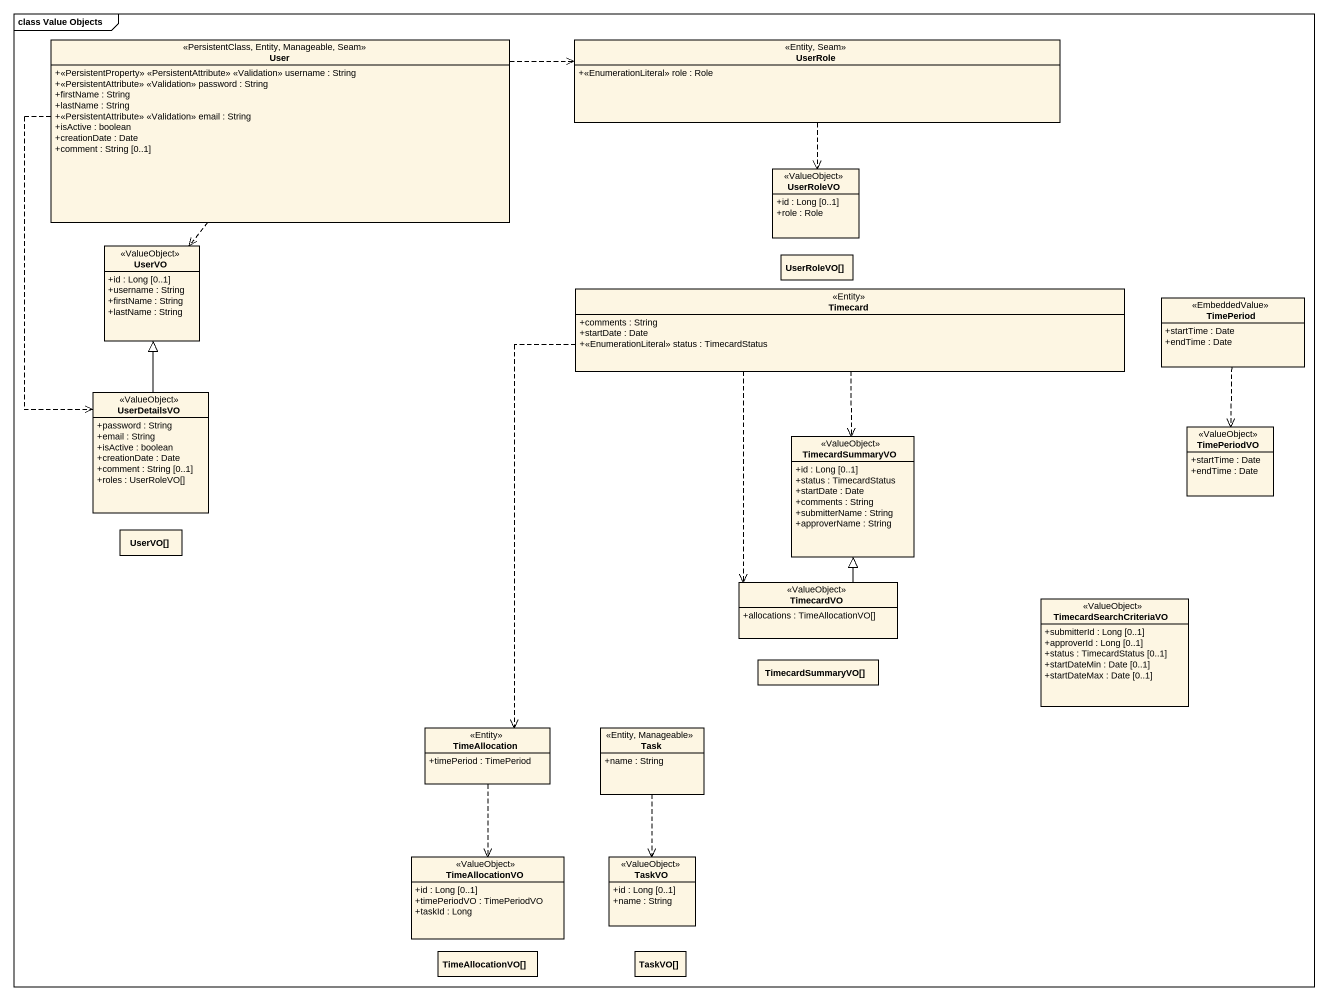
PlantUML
@startuml
mainframe class Value Objects
hide circle
hide empty members
skinparam classAttributeIconSize 0
class User <<PersistentClass, Entity, Manageable, Seam>> {
  +<<PersistentProperty>> <<PersistentAttribute>> <<Validation>> username : String
  +<<PersistentAttribute>> <<Validation>> password : String
  +firstName : String
  +lastName : String
  +<<PersistentAttribute>> <<Validation>> email : String
  +isActive : boolean
  +creationDate : Date
  +comment : String [0..1]
}
class UserRole <<Entity, Seam>> {
  +<<EnumerationLiteral>> role : Role
}
class UserRoleVO <<ValueObject>> {
  +id : Long [0..1]
  +role : Role
}
class UserVO <<ValueObject>> {
  +id : Long [0..1]
  +username : String
  +firstName : String
  +lastName : String
}
class "UserRoleVO[]" as UserRoleVO_2
class Timecard <<Entity>> {
  +comments : String
  +startDate : Date
  +<<EnumerationLiteral>> status : TimecardStatus
}
class TimePeriod <<EmbeddedValue>> {
  +startTime : Date
  +endTime : Date
}
class UserDetailsVO <<ValueObject>> {
  +password : String
  +email : String
  +isActive : boolean
  +creationDate : Date
  +comment : String [0..1]
  +roles : UserRoleVO[]
}
class TimecardSummaryVO <<ValueObject>> {
  +id : Long [0..1]
  +status : TimecardStatus
  +startDate : Date
  +comments : String
  +submitterName : String
  +approverName : String
}
class TimePeriodVO <<ValueObject>> {
  +startTime : Date
  +endTime : Date
}
class "UserVO[]" as UserVO_2
class TimecardVO <<ValueObject>> {
  +allocations : TimeAllocationVO[]
}
class TimecardSearchCriteriaVO <<ValueObject>> {
  +submitterId : Long [0..1]
  +approverId : Long [0..1]
  +status : TimecardStatus [0..1]
  +startDateMin : Date [0..1]
  +startDateMax : Date [0..1]
}
class "TimecardSummaryVO[]" as TimecardSummaryVO_2
class TimeAllocation <<Entity>> {
  +timePeriod : TimePeriod
}
class Task <<Entity, Manageable>> {
  +name : String
}
class TimeAllocationVO <<ValueObject>> {
  +id : Long [0..1]
  +timePeriodVO : TimePeriodVO
  +taskId : Long
}
class TaskVO <<ValueObject>> {
  +id : Long [0..1]
  +name : String
}
class "TimeAllocationVO[]" as TimeAllocationVO_2
class "TaskVO[]" as TaskVO_2
User .right.> UserRole
User ..> UserVO
User ..> UserDetailsVO
UserRole ..> UserRoleVO
Timecard ..> TimecardSummaryVO
Timecard ..> TimecardVO
Timecard ..> TimeAllocation
TimePeriod ..> TimePeriodVO
UserDetailsVO -up-|> UserVO
TimecardVO -up-|> TimecardSummaryVO
TimeAllocation ..> TimeAllocationVO
Task ..> TaskVO
@enduml
